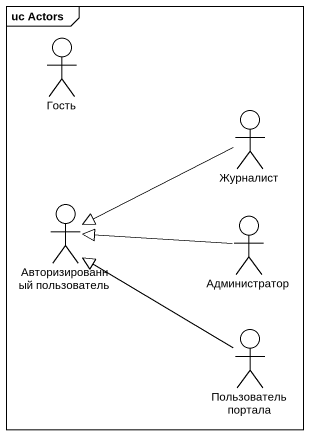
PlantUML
@startuml
mainframe uc Actors
actor Гость
actor Журналист
actor "Авторизированный пользователь" as Авторизированный
actor Администратор
actor "Пользователь портала" as Пользователь_портала
Журналист -left-|> Авторизированный
Администратор -left-|> Авторизированный
Пользователь_портала -up-|> Авторизированный
@enduml
